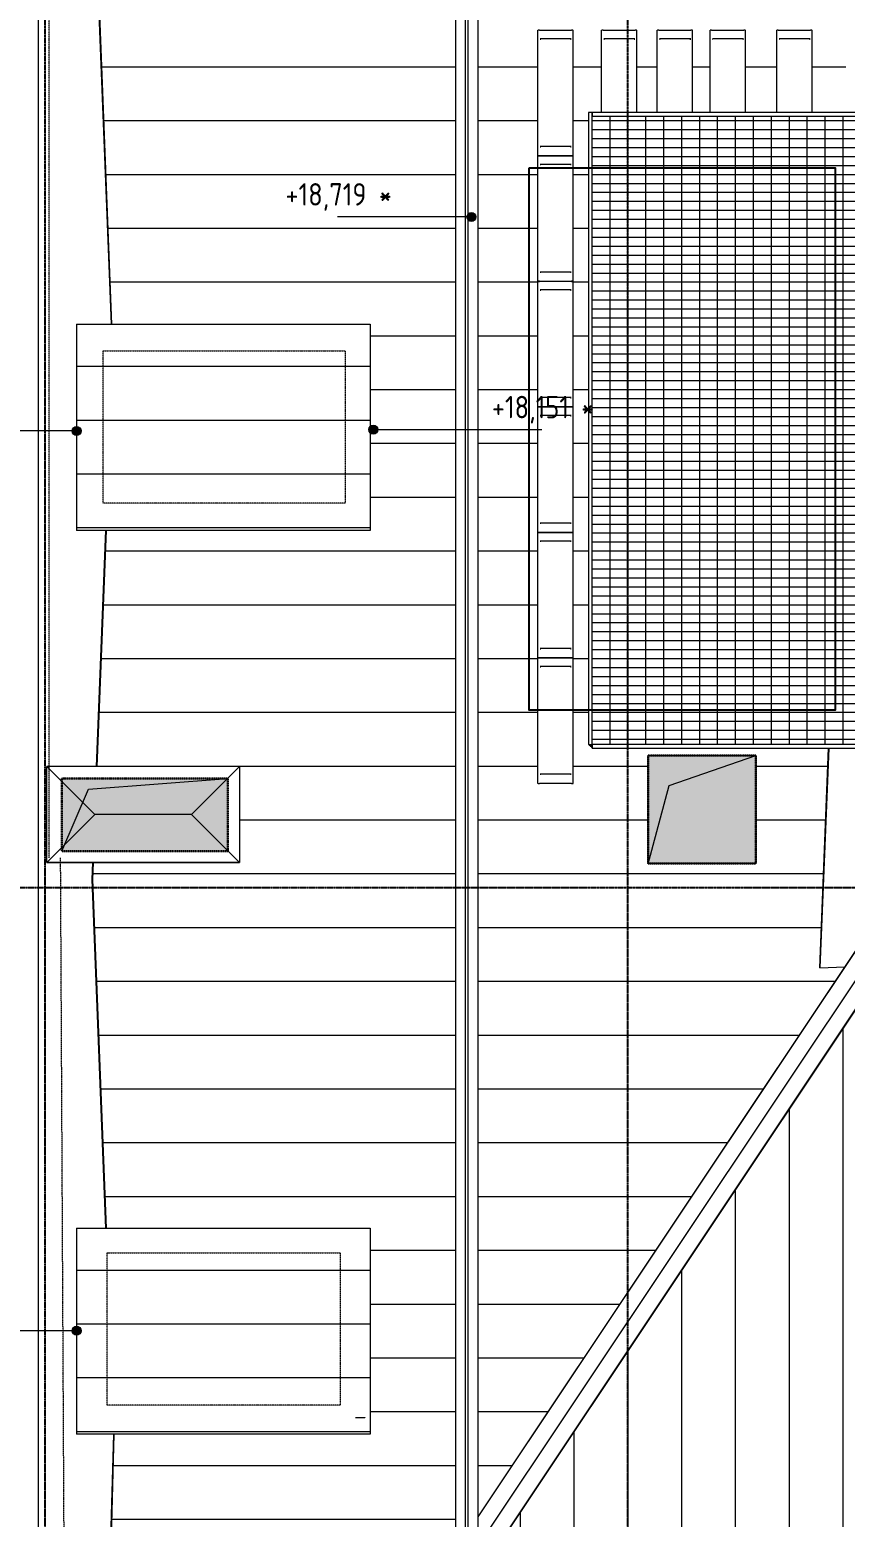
# Model space of a CAD drawing. Header units: millimetres. Extents: x -99936 to 523262, y -63190 to 327013.
# Drawn here: x 412247 to 421342, y 13218 to 29809 of the extents above; entities that cross this region are included whole.
import ezdxf

# ---------------------------------------------------------------- set-up
doc = ezdxf.new("R2010")
doc.units = ezdxf.units.MM
doc.linetypes.add('ADSK_Линия сетки', pattern=[25, 20, -2.5, 0, -2.5])
doc.linetypes.add('ADSK_Штриховая_ш3 п1_5', pattern=[4.5, 3, -1.5])
for name, color, linetype, lineweight in [('0_АР', 8, 'Continuous', 20), ('Антураж', 7, 'Continuous', 18), ('Воздуховоды', 7, 'Continuous', 18), ('Ограждение', 251, 'Continuous', 18)]:
    doc.layers.add(name, color=color, linetype=linetype, lineweight=lineweight)
doc.layers.add('oborudovanie', color=1, linetype='Continuous')
doc.layers.add('Обобщенные модели', color=5, linetype='Continuous', lineweight=18, true_color=0x0000ff)
doc.styles.add('GOST Common_1', font='GOST Common_0.ttf', dxfattribs={"width": 0.9, "height": 200})

# ---------------------------------------------------------------- blocks, each defined once
blk = doc.blocks.new('Planka_konka_K1 - Кровля - Планка конька К1-2963679-План кровли АР копия 1')
at = {"layer": 'Обобщенные модели'}
for p, q in [((13000, 125), (-13000, 125)), ((13000, 17), (-13000, 17)), ((-13000, -17), (13000, -17)), ((13000, -125), (-13000, -125))]:
    blk.add_line(p, q, dxfattribs=at)
blk = doc.blocks.new('Ограждение - Ограждение-2968377-План кровли АР копия 1')
at = {"layer": 'Ограждение'}
for p, q in [((3192, 20524), (-1673, 13228)), ((3192, 20521), (-1673, 13225)), ((3341, 20418), (-1673, 12899)), ((3212, 20546), (3360, 20447)), ((3360, 20447), (3354, 20438)), ((3360, 20447), (3374, 20438)), ((3404, 20418), (3510, 20347)), ((-1530, 12789), (3510, 20347)), ((3511, 20346), (-1529, 12788)), ((3510, 20347), (3511, 20346)), ((-1530, 12789), (-1673, 12885)), ((-1529, 12788), (-1530, 12789))]:
    blk.add_line(p, q, dxfattribs=at)
blk = doc.blocks.new('Ограждение - Ограждение-2981992-План кровли АР копия 1')
at = {"layer": 'Ограждение'}
for p, q in [((-3037, 14333), (-2933, 14333)), ((-2933, 14331), (-3037, 14331)), ((-2933, 14333), (-2933, 14331))]:
    blk.add_line(p, q, dxfattribs=at)
blk = doc.blocks.new('Антураж 9 - Антураж 9-5661486-План кровли АР копия 1')
at = {"layer": 'Антураж'}
for p, q in [((2139, 19350), (2237, 21801)), ((2239, 21801), (2141, 19350)), ((2141, 19350), (2139, 19350)), ((2141, 19350), (2417, 19361))]:
    blk.add_line(p, q, dxfattribs=at)
blk = doc.blocks.new('Антураж 11 - Антураж 11-5662270-План кровли АР копия 1')
at = {"layer": 'Антураж'}
for p, q in [((-5761, 26529), (-5985, 32259)), ((-5982, 32259), (-5759, 26529)), ((-5926, 21595), (-5823, 24229)), ((-5821, 24229), (-5924, 21595)), ((-5975, 20336), (-5968, 20525)), ((-5966, 20525), (-5973, 20336)), ((-5824, 16448), (-5975, 20336)), ((-5973, 20336), (-5975, 20336)), ((-5973, 20336), (-5821, 16448)), ((-5878, 9050), (-5735, 14148)), ((-5733, 14148), (-5875, 9050))]:
    blk.add_line(p, q, dxfattribs=at)
blk = doc.blocks.new('Construction_Roof-Accessories_Lindab_KO - Construction_Roof-Accessories_Lindab_KO-V55-План кровли АР копия 1')
at = {"layer": 'Обобщенные модели', "lineweight": 9}
for p, q in [((1527, 33887), (1181, 33887)), ((1181, 33885), (1187, 33885)), ((1519, 33885), (1527, 33885))]:
    blk.add_line(p, q, dxfattribs=at)
blk = doc.blocks.new('Construction_Roof-Accessories_Lindab_BR - Construction_Roof-Accessories_Lindab_BR-V70-План кровли АР копия 1')
at = {"layer": 'Обобщенные модели', "lineweight": 9}
for p, q in [((1659, 29807), (1661, 29807)), ((1659, 28891), (1659, 29807)), ((1676, 29807), (1661, 29807)), ((1676, 29807), (1682, 29807)), ((1682, 29807), (1689, 29807)), ((1689, 29807), (2026, 29807)), ((2026, 29807), (2033, 29807)), ((2033, 29807), (2035, 29807)), ((2050, 29807), (2035, 29807)), ((2050, 29807), (2053, 29807)), ((2053, 28891), (2053, 29807))]:
    blk.add_line(p, q, dxfattribs=at)
blk = doc.blocks.new('Construction_Roof-Accessories_Lindab_BR - Construction_Roof-Accessories_Lindab_BR-V71-План кровли АР копия 1')
at = {"layer": 'Обобщенные модели', "lineweight": 9}
for p, q in [((916, 29807), (917, 29807)), ((916, 28891), (916, 29807)), ((933, 29807), (917, 29807)), ((933, 29807), (939, 29807)), ((939, 29807), (946, 29807)), ((946, 29807), (1283, 29807)), ((1283, 29807), (1290, 29807)), ((1290, 29807), (1292, 29807)), ((1307, 29807), (1292, 29807)), ((1307, 29807), (1310, 29807)), ((1310, 28891), (1310, 29807))]:
    blk.add_line(p, q, dxfattribs=at)
blk = doc.blocks.new('Ограждение - Ограждение-5944229-План кровли АР копия 1')
at = {"layer": 'Ограждение'}
for p, q in [((-440, 28891), (-440, 21841)), ((-400, 28891), (-440, 28891)), ((3027, 28891), (-400, 28891)), ((-400, 21841), (-400, 28891)), ((-400, 28891), (-400, 28851)), ((3027, 28851), (3027, 28891)), ((-400, 28851), (3027, 28851)), ((2987, 28851), (2987, 21801)), ((3027, 28851), (2987, 28851)), ((3027, 21801), (3027, 28851)), ((-440, 21841), (-400, 21841)), ((-433, 21841), (-433, 21833)), ((-433, 21833), (-408, 21833)), ((-408, 21833), (-408, 21841)), ((-400, 21833), (-408, 21833)), ((-408, 21833), (-408, 21808)), ((-408, 21808), (-400, 21808)), ((2987, 21841), (-400, 21841)), ((-400, 21841), (-400, 21801)), ((-400, 21801), (2987, 21801)), ((2987, 21801), (2987, 21841)), ((2987, 21801), (3027, 21801))]:
    blk.add_line(p, q, dxfattribs=at)
blk = doc.blocks.new('Зонт прямоугольного сечения - Стандартное-5963184-План кровли АР копия 1')
at = {"layer": 'Воздуховоды'}
for p, q in [((0, 540), (-535, 1075)), ((-535, 1075), (-535, -1075)), ((-535, 1075), (535, 1075)), ((-535, 1075), (535, 1075)), ((-535, 1075), (-535, -1075)), ((535, 1075), (0, 540)), ((535, -1075), (535, 1075)), ((535, 1075), (535, -1075)), ((0, 540), (0, -540)), ((-535, -1075), (0, -540)), ((0, -540), (535, -1075)), ((535, -1075), (-535, -1075)), ((535, -1075), (-535, -1075))]:
    blk.add_line(p, q, dxfattribs=at)
blk = doc.blocks.new('Construction_Roof-Accessories_Lindab_BR - Construction_Roof-Accessories_Lindab_BR-V85-План кровли АР копия 1')
at = {"layer": 'Обобщенные модели', "lineweight": 9}
for p, q in [((327, 29807), (329, 29807)), ((327, 28891), (327, 29807)), ((345, 29807), (329, 29807)), ((345, 29807), (350, 29807)), ((350, 29807), (357, 29807)), ((357, 29807), (695, 29807)), ((695, 29807), (701, 29807)), ((701, 29807), (703, 29807)), ((719, 29807), (703, 29807)), ((719, 29807), (721, 29807)), ((721, 28891), (721, 29807))]:
    blk.add_line(p, q, dxfattribs=at)
blk = doc.blocks.new('Construction_Roof-Accessories_Lindab_BR - Construction_Roof-Accessories_Lindab_BR-V86-План кровли АР копия 1')
at = {"layer": 'Обобщенные модели', "lineweight": 9}
for p, q in [((-294, 29807), (-292, 29807)), ((-294, 28891), (-294, 29807)), ((-276, 29807), (-292, 29807)), ((-276, 29807), (-271, 29807)), ((-271, 29807), (-264, 29807)), ((-264, 29807), (73, 29807)), ((73, 29807), (80, 29807)), ((80, 29807), (82, 29807)), ((97, 29807), (82, 29807)), ((97, 29807), (100, 29807)), ((100, 28891), (100, 29807))]:
    blk.add_line(p, q, dxfattribs=at)
blk = doc.blocks.new('Construction_Roof-Accessories_Lindab_BR - Construction_Roof-Accessories_Lindab_BR-V87-План кровли АР копия 1')
at = {"layer": 'Обобщенные модели', "lineweight": 9}
for p, q in [((-1004, 29807), (-1002, 29807)), ((-1004, 28407), (-1004, 29807)), ((-987, 29807), (-1002, 29807)), ((-987, 29807), (-981, 29807)), ((-981, 29807), (-974, 29807)), ((-974, 29807), (-637, 29807)), ((-637, 29807), (-630, 29807)), ((-630, 29807), (-628, 29807)), ((-613, 29807), (-628, 29807)), ((-613, 29807), (-610, 29807)), ((-610, 28407), (-610, 29807)), ((-1002, 28407), (-1004, 28407)), ((-1002, 28407), (-987, 28407)), ((-981, 28407), (-987, 28407)), ((-974, 28407), (-981, 28407)), ((-637, 28407), (-974, 28407)), ((-630, 28407), (-637, 28407)), ((-628, 28407), (-630, 28407)), ((-628, 28407), (-613, 28407)), ((-610, 28407), (-613, 28407))]:
    blk.add_line(p, q, dxfattribs=at)
blk = doc.blocks.new('Construction_Roof-Accessories_Lindab_BR - Construction_Roof-Accessories_Lindab_BR-V88-План кровли АР копия 1')
at = {"layer": 'Обобщенные модели', "lineweight": 9}
for p, q in [((-1004, 28407), (-1002, 28407)), ((-1004, 27007), (-1004, 28407)), ((-987, 28407), (-1002, 28407)), ((-987, 28407), (-981, 28407)), ((-981, 28407), (-974, 28407)), ((-974, 28407), (-637, 28407)), ((-637, 28407), (-630, 28407)), ((-630, 28407), (-628, 28407)), ((-613, 28407), (-628, 28407)), ((-613, 28407), (-610, 28407)), ((-610, 27007), (-610, 28407)), ((-1002, 27007), (-1004, 27007)), ((-1002, 27007), (-987, 27007)), ((-981, 27007), (-987, 27007)), ((-974, 27007), (-981, 27007)), ((-637, 27007), (-974, 27007)), ((-630, 27007), (-637, 27007)), ((-628, 27007), (-630, 27007)), ((-628, 27007), (-613, 27007)), ((-610, 27007), (-613, 27007))]:
    blk.add_line(p, q, dxfattribs=at)
blk = doc.blocks.new('Construction_Roof-Accessories_Lindab_BR - Construction_Roof-Accessories_Lindab_BR-V56-План кровли АР копия 1')
at = {"layer": 'Обобщенные модели', "lineweight": 9}
for p, q in [((1155, 33984), (1157, 33984)), ((1155, 32584), (1155, 33984)), ((1172, 33984), (1157, 33984)), ((1172, 33984), (1178, 33984)), ((1178, 33984), (1185, 33984)), ((1185, 33984), (1522, 33984)), ((1522, 33984), (1529, 33984)), ((1529, 33984), (1531, 33984)), ((1546, 33984), (1531, 33984)), ((1546, 33984), (1549, 33984)), ((1549, 32584), (1549, 33984)), ((1157, 32584), (1155, 32584)), ((1157, 32584), (1172, 32584)), ((1178, 32584), (1172, 32584)), ((1185, 32584), (1178, 32584)), ((1522, 32584), (1185, 32584)), ((1529, 32584), (1522, 32584)), ((1531, 32584), (1529, 32584)), ((1531, 32584), (1546, 32584)), ((1549, 32584), (1546, 32584))]:
    blk.add_line(p, q, dxfattribs=at)
blk = doc.blocks.new('Construction_Roof-Accessories_Lindab_BR - Construction_Roof-Accessories_Lindab_BR-V57-План кровли АР копия 1')
at = {"layer": 'Обобщенные модели', "lineweight": 9}
for p, q in [((445, 33984), (446, 33984)), ((445, 32584), (445, 33984)), ((462, 33984), (446, 33984)), ((462, 33984), (468, 33984)), ((468, 33984), (475, 33984)), ((475, 33984), (812, 33984)), ((812, 33984), (818, 33984)), ((818, 33984), (821, 33984)), ((836, 33984), (821, 33984)), ((836, 33984), (838, 33984)), ((838, 32584), (838, 33984)), ((446, 32584), (445, 32584)), ((446, 32584), (462, 32584)), ((468, 32584), (462, 32584)), ((475, 32584), (468, 32584)), ((812, 32584), (475, 32584)), ((818, 32584), (812, 32584)), ((821, 32584), (818, 32584)), ((821, 32584), (836, 32584)), ((838, 32584), (836, 32584))]:
    blk.add_line(p, q, dxfattribs=at)

msp = doc.modelspace()

# ---------------------------------------------------------------- hatches: boundary and pattern name
at = {"layer": '0_АР'}
h = msp.add_hatch(dxfattribs=at)
h.set_pattern_fill('FP_10', color=256, style=0, pattern_type=2)
h.set_pattern_definition([(0, (417273.7, -4.2), (0, 600), [])])
h.paths.add_polyline_path([(411799.703, 7894.212), (411822.92, 7915.495), (411797.444, 7943.758), (411796.08, 7895.033)])
h.paths.add_polyline_path([(411885.506, 8138.243), (411887.742, 8140.259), (412001.249, 12206.904), (411999.071, 12206.904), (411887.838, 8221.788)])
h.paths.add_polyline_path([(413043.274, 9045.955), (413055.018, 9046.91), (413186.217, 9165.215), (417016.443, 12676.343), (417016.443, 12785.212), (416995.452, 12785.212), (416995.452, 38785.212), (417105.24, 38785.212), (413154.987, 42379.449), (412953.155, 42384.672), (413121.346, 37589.666), (415149.66, 37589.666), (415149.66, 36719.666), (413091.953, 36719.666), (413019.745, 34649.384), (416043.766, 34649.384), (416043.766, 32349.384), (412939.525, 32349.384), (412936.237, 32255.131), (413159.887, 26524.505), (416043.766, 26524.505), (416043.766, 24224.505), (413097.591, 24224.505), (412994.82, 21591.187), (414586.836, 21591.187), (414586.836, 20521.187), (412953.061, 20521.187), (412945.664, 20330.978), (413097.38, 16443.499), (416043.766, 16443.499), (416043.766, 14143.499), (413185.555, 14143.499), (413043.301, 9046.91)])
h.paths.add_polyline_path([(412001.807, 12226.904), (412034.647, 13403.48), (412032.471, 13403.48), (411999.63, 12226.904)])
h.paths.add_polyline_path([(412033.029, 13423.48), (412035.206, 13423.48), (412050.795, 13986.801), (412049.924, 14028.784), (412034.502, 13476.255)])
h.paths.add_polyline_path([(412050.795, 14224.352), (412050.795, 14286.051), (412038.54, 14600.056), (412036.132, 14600.056), (412050.103, 14242.073)])
h.paths.add_polyline_path([(412037.76, 14620.056), (411821.12, 20166.698), (411690.795, 20200.203), (411690.795, 20198.502), (411810.03, 20167.849), (411809.042, 20162.975), (411741.312, 20162.975), (411736.117, 20164.305), (411736.341, 20158.585), (411751.47, 20159.332), (411819.174, 20159.112), (412035.351, 14620.056)])
h.paths.add_polyline_path([(411818.95, 20490.978), (411821.12, 20491.536), (412010.795, 25369.238), (412009.338, 25369.238), (411818.972, 20491.536)])
h.paths.add_polyline_path([(412010.119, 25389.238), (412012.262, 25389.238), (412042.835, 26172.618), (412027.49, 26565.814), (412025.082, 26565.814), (412040.543, 26168.781), (412010.169, 25390.535)])
h.paths.add_polyline_path([(412024.301, 26585.814), (412026.71, 26585.814), (411821.163, 31852.589), (411690.795, 31886.105), (411690.795, 31884.404), (411810.03, 31853.751), (411809.042, 31848.877), (411741.312, 31848.877), (411735.987, 31850.241), (411736.341, 31841.203), (411751.47, 31841.949), (411819.186, 31841.422), (412020.442, 26684.689)])
h.paths.add_polyline_path([(411726.562, 32170.587), (411737.393, 32174.366), (411726.694, 32174.366), (411726.667, 32173.576)])
h.paths.add_polyline_path([(416408.869, 35449.608), (416407.944, 35442.108), (416408.65, 35445.99)])
h.paths.add_polyline_path([(416408.869, 34995.175), (416407.944, 34987.675), (416408.65, 34991.557)])
h.paths.add_polyline_path([(414128.6, 34972.413), (413155.489, 34972.924), (413152.393, 34976.806), (413150.606, 34983.531), (413150.606, 34991.295), (413152.393, 34998.02), (413155.489, 35001.902), (413157.276, 35002.413), (413219.077, 35002.413), (413219.077, 35426.846), (413155.489, 35427.357), (413152.393, 35431.239), (413150.606, 35437.964), (413150.606, 35445.728), (413152.393, 35452.452), (413155.489, 35456.335), (413157.276, 35456.846), (416413.063, 35456.597), (416413.063, 35455.575), (416416.638, 35456.596), (416420.831, 35449.608), (416421.75, 35442.076), (416418.299, 35429.703), (416416.638, 35427.619), (416352.39, 35427.108), (416352.39, 35002.675), (416413.063, 35002.164), (416413.063, 35001.142), (416416.638, 35002.164), (416420.831, 34995.175), (416421.75, 34987.643), (416419.733, 34977.069), (416416.638, 34973.187), (414296.214, 34972.413)])
h.paths.add_polyline_path([(413936.691, 35002.413), (414892.712, 35002.675), (414892.712, 35426.533), (414915.73, 35426.533), (414915.73, 35002.675), (415252.235, 35002.675), (415252.235, 35426.533), (415275.253, 35426.533), (415275.253, 35002.675), (415611.758, 35002.675), (415611.758, 35426.533), (415634.776, 35426.533), (415634.776, 35002.675), (415971.281, 35002.675), (415971.281, 35425.675), (415994.299, 35425.675), (415994.299, 35002.675), (416329.372, 35002.675), (416329.372, 35427.108), (414678.755, 35426.846), (414678.755, 35002.989), (414655.737, 35002.989), (414655.737, 35426.846), (414319.232, 35426.846), (414319.232, 35002.989), (414296.214, 35002.989), (414296.214, 35426.846), (413959.709, 35426.846), (413959.709, 35002.989), (413936.691, 35002.989), (413936.691, 35426.846), (413600.186, 35426.846), (413600.186, 35003.846), (413577.168, 35003.846), (413577.168, 35426.846), (413242.095, 35426.846), (413242.095, 35002.413), (413767.233, 35002.413)])
h.paths.add_polyline_path([(411726.711, 42943.21), (411761.707, 42943.878), (411741.312, 42943.931), (411726.553, 42947.712), (411726.685, 42943.931)])
h.paths.add_polyline_path([(411802.849, 42950.652), (411802.807, 42951.877), (411690.795, 42980.674), (411690.795, 42979.459), (411802.807, 42950.663)])
h.paths.add_polyline_path([(411809.76, 43265.875), (411815.1, 43267.247), (411860.267, 43392.942), (411858.943, 43394.126), (411819.165, 43283.433), (411751.47, 43283.433), (411737.262, 43289.34), (411728.935, 43266.249), (411742.303, 43269.42), (411809.042, 43269.42), (411809.482, 43267.247)])
h.paths.add_polyline_path([(411838.319, 43522.477), (411885.302, 43522.477), (411891.672, 43529.596), (411840.647, 43576.03), (411822.958, 43526.979), (411831.63, 43526.135), (411835.206, 43523.389), (411835.553, 43522.477), (411836.996, 43522.477)])
h.paths.add_polyline_path([(411831.63, 43525.103), (411829.773, 43526.979), (411829.773, 43525.103)])
h = msp.add_hatch(dxfattribs=at)
h.set_pattern_fill('FP_12', color=256, style=0, pattern_type=2)
h.set_pattern_definition([(180, (419823.6, -4.2), (-7e-14, -600), [])])
h.paths.add_polyline_path([(417245.566, 12867.169), (417251.842, 12876.111), (417245.566, 12880.296)])
h.paths.add_polyline_path([(417245.566, 13223.326), (421335.387, 19356.948), (421057.182, 19346.094), (421155.468, 21796.787), (418518.148, 21797.469), (418518.148, 21804.287), (418510.648, 21804.713), (418510.648, 21816.787), (418498.148, 21816.787), (418498.142, 21829.287), (418485.648, 21829.287), (418485.648, 21836.787), (418478.148, 21836.787), (418478.829, 28886.787), (418624.428, 28886.787), (418624.428, 29803.094), (419018.298, 29803.094), (419018.298, 28886.787), (419245.826, 28886.787), (419245.826, 29803.094), (419639.696, 29803.094), (419639.696, 28886.787), (419834.225, 28886.787), (419834.225, 29803.094), (420228.095, 29803.094), (420228.095, 28886.787), (420577.393, 28886.787), (420577.393, 29803.094), (420971.262, 29803.094), (420971.262, 28886.787), (421348.346, 28886.787), (421348.346, 30096.424), (421227.036, 33204.764), (421227.036, 32429.407), (421211.723, 32429.407), (421211.723, 30154.13), (418142.593, 30154.13), (418142.593, 32454.13), (420833.167, 32454.13), (420833.167, 33829.407), (421202.659, 33829.407), (421192.63, 34086.376), (419695.234, 34087.057), (419695.915, 36734.984), (421169.7, 36734.984), (421389.993, 42379.614), (421185.515, 42373.962), (421157.406, 42348.81), (417241.395, 38785.212), (417245.566, 38785.212), (417245.566, 13476.255)])
h.paths.add_polyline_path([(422280.761, 20441.31), (422388.522, 20602.922), (422390.089, 20602.98), (422423.605, 20654.099), (422423.142, 20705.298), (422311.501, 20701.207), (422308.488, 20626.362), (422293.359, 20626.903), (422239.385, 20626.678), (422233.222, 20473.008), (422278.69, 20442.69)])
h.paths.add_polyline_path([(419187.741, 20510.787), (419143.148, 20510.787), (419143.148, 21713.012), (420343.148, 21713.012), (420343.148, 20510.787), (419549.108, 20510.787)])
h.paths.add_polyline_path([(422295.454, 20626.912), (422295.444, 20627.023), (422295.444, 20626.913)])
h.paths.add_polyline_path([(417944.415, 21403.094), (417914.259, 21403.094), (417914.259, 29803.094), (418308.129, 29803.094), (418308.129, 21403.094), (418103.639, 21403.094)])
h.paths.add_polyline_path([(422621.004, 28474.156), (422620.729, 28476.538), (422614.586, 28475.8), (422620.911, 28474.18)])
h.paths.add_polyline_path([(420460.176, 32579.588), (420073.327, 32579.588), (420073.327, 33979.588), (420467.197, 33979.588), (420467.197, 32579.588), (420462.113, 32579.588)])
h.paths.add_polyline_path([(418991.348, 32579.588), (418599.727, 32579.588), (418599.727, 33979.588), (418993.596, 33979.588), (418993.596, 32579.588)])
h.paths.add_polyline_path([(419393.315, 32579.588), (419363.158, 32579.588), (419363.158, 33979.588), (419757.028, 33979.588), (419757.028, 32579.588), (419549.108, 32579.588)])
h.paths.add_polyline_path([(419393.455, 34095.787), (419119.807, 34095.787), (419119.807, 35495.787), (419513.677, 35495.787), (419513.677, 34095.787), (419487.065, 34095.787)])
h.paths.add_polyline_path([(417339.355, 34957.795), (417340.28, 34965.295), (417339.575, 34961.414)])
h.paths.add_polyline_path([(417339.355, 35412.228), (417340.28, 35419.728), (417339.575, 35415.847)])
h.paths.add_polyline_path([(417380.905, 34950.295), (417335.162, 34950.806), (417335.162, 34951.828), (417331.586, 34950.807), (417327.394, 34957.795), (417326.475, 34965.327), (417328.491, 34975.902), (417331.587, 34979.784), (417395.834, 34980.295), (417395.834, 35404.728), (417335.162, 35405.239), (417335.162, 35406.261), (417331.587, 35405.239), (417327.394, 35412.228), (417326.475, 35419.76), (417328.491, 35430.335), (417331.587, 35434.217), (418986.305, 35434.217), (418989.624, 35429.703), (418991.188, 35423.61), (418991.188, 35415.846), (418989.401, 35409.121), (418986.305, 35405.239), (418984.517, 35404.728), (418855.513, 35404.728), (418855.513, 34980.871), (418832.495, 34980.871), (418832.495, 35404.728), (418495.99, 35404.728), (418495.99, 34980.871), (418472.972, 34980.871), (418472.972, 35404.728), (418136.467, 35404.728), (418136.467, 34980.871), (418113.449, 34980.871), (418113.449, 35404.728), (417776.943, 35404.728), (417776.943, 34981.728), (417753.926, 34981.728), (417753.926, 35404.728), (417418.852, 35404.728), (417418.852, 34980.295), (418986.305, 34979.784), (418989.401, 34975.902), (418991.188, 34969.177), (418991.188, 34961.413), (418989.401, 34954.688), (418986.305, 34950.806), (418984.517, 34950.295), (417401.098, 34950.295)])
h.paths.add_polyline_path([(419121.641, 35519.057), (419119.807, 35519.057), (419119.807, 36919.057), (419513.677, 36919.057), (419513.677, 35519.057), (419122.683, 35519.057)])
h.paths.add_polyline_path([(422324.79, 35704.046), (422324.781, 35704.155), (422324.781, 35704.047)])
h.paths.add_polyline_path([(422620.824, 42929.321), (422620.729, 42934.289), (422601.418, 42930.278), (422620.729, 42929.325)])
h.paths.add_polyline_path([(422620.715, 43229.066), (422619.183, 43233.79), (422613.046, 43231.031), (422619.183, 43229.458)])
h.paths.add_polyline_path([(422536.484, 43230.264), (422484.47, 43391.244), (422482.35, 43389.346), (422533.502, 43231.031)])
at = {"layer": '0_АР', "lineweight": 9}
h = msp.add_hatch(dxfattribs=at)
h.set_pattern_fill('FP_51', color=256, style=0, pattern_type=2)
h.set_pattern_definition([(0, (418918.58, -4.21), (0, 100), []), (90, (418918.58, -4.21), (-200, 1e-14), [])])
h.paths.add_polyline_path([(418508.148, 21816.787), (418508.971, 21816.787), (418508.144, 21829.287), (418498.148, 21829.287), (418498.148, 21816.787), (418508.136, 21816.787)])
h.paths.add_polyline_path([(418508.971, 21816.787), (418510.648, 21816.787), (418510.648, 21825.626), (418508.973, 21825.626), (418508.973, 21816.789)])
h.paths.add_polyline_path([(418518.148, 21836.787), (421905.148, 21836.787), (421905.148, 28846.787), (418518.148, 28846.787), (418518.148, 21900.253)])
h.paths.add_polyline_path([(418510.648, 21829.287), (418518.148, 21829.287), (418517.466, 21836.787), (418510.648, 21836.787)])
h.paths.add_polyline_path([(418508.973, 21825.626), (418510.648, 21825.626), (418510.222, 21829.287), (418508.973, 21829.287)])
at = {"layer": '0_АР'}
h = msp.add_hatch(color=256, dxfattribs=at)
edge = h.paths.add_edge_path()
edge.add_arc((417173.317, 27721.324), 50, 0, 360)
h = msp.add_hatch(dxfattribs=at)
h.set_pattern_fill('FP_32', color=256, style=0, pattern_type=2)
h.set_pattern_definition([(0, (419484.64, -21944.47), (0, 600), [])])
h.paths.add_polyline_path([(414489.967, 24224.505), (416043.766, 24224.505), (416043.766, 26524.505), (412768.766, 26524.505), (412768.766, 24224.505), (414178.48, 24224.505)])
h = msp.add_hatch(color=256, dxfattribs=at)
edge = h.paths.add_edge_path()
edge.add_arc((416078.049, 25348.699), 50, 0, 360)
h = msp.add_hatch(color=256, dxfattribs=at)
edge = h.paths.add_edge_path()
edge.add_arc((412768.766, 25334.442), 50, 0, 360)
for points in [[(419142.894, 20510.787), (420344.894, 20511.163), (420344.894, 21714.152), (419142.894, 21713.012), (419142.894, 20623.889)], [(413044.498, 20645.787), (414454.336, 20645.787), (414454.336, 21458.687), (412603.148, 21458.687), (412603.148, 20645.787), (412955.622, 20645.787)]]:
    msp.add_hatch(color=256, dxfattribs=at).paths.add_polyline_path(points)
h = msp.add_hatch(dxfattribs=at)
h.set_pattern_fill('FP_15', color=256, style=0, pattern_type=2)
h.set_pattern_definition([(270, (418918.6, 2257.7), (600, 4e-14), [])])
h.paths.add_polyline_path([(422716.443, 12793.307), (422824.77, 12793.307), (422749.873, 12858.629), (428551.186, 19510.343), (428551.186, 19623.324), (421785.432, 19375.981), (417457.08, 12884.627), (422716.443, 12884.627), (422716.443, 12808.8)])
h.paths.add_polyline_path([(422390.089, 20602.98), (429139.739, 20849.734), (429147.237, 20887.709), (422423.798, 20641.913), (422423.412, 20653.805), (422403.798, 20623.889)])
h.paths.add_polyline_path([(429786.78, 20736.797), (429793.583, 20744.597), (429713.795, 20770.499), (429729.135, 20757.12), (429786.78, 20738.406)])
h.paths.add_polyline_path([(429793.583, 20744.597), (429837.727, 20795.212), (429799.097, 20807.69), (429799.097, 20802.861), (429797.475, 20801.603), (429796.826, 20796.592), (429795.204, 20796.273), (429795.204, 20793.786), (429795.204, 20755.689), (429796.826, 20755.162), (429795.204, 20750.684)])
h.paths.add_polyline_path([(429658.551, 20780.034), (429664.26, 20786.579), (429445.642, 20857.55), (429448.489, 20848.227), (429620.256, 20792.465)])
h.paths.add_polyline_path([(429445.246, 20859.288), (429445.246, 20904.981), (429450.76, 20920.205), (429446.822, 20921.477), (429443.032, 20938.082), (429443.032, 20889.792), (429438.512, 20888.792), (429440.71, 20879.162)])
h = msp.add_hatch(dxfattribs=at)
h.set_pattern_fill('FP_33', color=256, style=0, pattern_type=2)
h.set_pattern_definition([(0, (419484.64, -32025.5), (0, 600), [])])
h.paths.add_polyline_path([(412768.766, 14143.499), (416043.766, 14143.499), (416043.766, 16443.499), (412768.766, 16443.499), (412768.766, 14159.271)])
h.paths.add_polyline_path([(415935.436, 14326.458), (415881.609, 14326.458), (415881.609, 14328.458), (415986.04, 14328.458), (415986.04, 14326.458)])
h = msp.add_hatch(color=256, dxfattribs=at)
edge = h.paths.add_edge_path()
edge.add_arc((412768.766, 15297.456), 50, 0, 360)

# ---------------------------------------------------------------- linework, layer by layer
at = {"linetype": 'ADSK_Линия сетки'}
for p, q in [((418918.148, -3728.718), (418918.148, 44218.786)), ((412418.148, -3728.718), (412418.148, 44105.851)), ((405120.6, 20240.787), (474923.436, 20240.787))]:
    msp.add_line(p, q, dxfattribs=at)
at = {"layer": '0_АР'}
for p, q in [((412340.795, 43062.396), (412340.795, 8444.377)), ((412768.766, 26524.505), (416043.766, 26524.505)), ((412768.766, 26524.505), (412768.766, 24224.505)), ((416043.766, 26524.505), (416043.766, 24224.505)), ((416043.766, 24224.505), (412768.766, 24224.505)), ((418498.148, 21829.287), (418498.148, 21816.787)), ((418498.148, 21816.787), (418510.648, 21816.787)), ((419143.148, 20510.787), (419143.148, 21713.012)), ((419143.148, 21713.012), (420343.148, 21713.012)), ((419377.246, 21381.226), (420344.894, 21713.012)), ((420343.148, 21713.012), (420343.148, 20510.787)), ((412903.384, 21336.914), (414454.336, 21458.687)), ((412603.148, 20645.787), (412903.384, 21336.914)), ((419142.894, 20507.035), (419377.246, 21381.226)), ((420343.148, 20510.787), (419143.148, 20510.787)), ((412768.766, 16443.499), (416043.766, 16443.499)), ((412768.766, 16443.499), (412768.766, 14143.499)), ((416043.766, 16443.499), (416043.766, 14143.499)), ((416043.766, 14143.499), (412768.766, 14143.499))]:
    msp.add_line(p, q, dxfattribs=at)
at = {"layer": '0_АР', "linetype": 'ADSK_Штриховая_ш3 п1_5'}
for p, q in [((412462.357, 20573.213), (412462.357, 42817.33)), ((413066.253, 26229.377), (415766.253, 26229.377)), ((413066.253, 24529.377), (413066.253, 26229.377)), ((415766.253, 26229.377), (415766.253, 24529.377)), ((415766.253, 24529.377), (413066.253, 24529.377)), ((412651.718, 8717.947), (412590.871, 20573.872)), ((413110.521, 16167.467), (415710.521, 16167.467)), ((413110.521, 14467.467), (413110.521, 16167.467)), ((415710.521, 16167.467), (415710.521, 14467.467)), ((415710.521, 14467.467), (413110.521, 14467.467))]:
    msp.add_line(p, q, dxfattribs=at)
at = {"layer": '0_АР', "lineweight": 20}
for p, q in [((416317.59, 27721.324), (415678.137, 27721.324)), ((417173.317, 27721.324), (416317.59, 27721.324)), ((412768.766, 25334.442), (409474.704, 25334.442)), ((416078.049, 25348.699), (417516.902, 25348.699)), ((417516.902, 25348.699), (417958.887, 25348.699)), ((412768.766, 15297.456), (409952.44, 15297.456))]:
    msp.add_line(p, q, dxfattribs=at)
at = {"layer": '0_АР', "linetype": 'ADSK_Штриховая_ш3 п1_5', "lineweight": 30}
for p, q in [((420344.894, 21714.152), (419142.894, 21714.152)), ((419142.894, 21714.152), (419142.894, 20510.787)), ((420344.894, 20510.787), (420344.894, 21714.152)), ((414454.336, 21458.687), (412603.148, 21458.687)), ((412603.148, 21458.687), (412603.148, 20645.787)), ((414454.336, 20645.787), (414454.336, 21458.687)), ((412603.148, 20645.787), (414454.336, 20645.787)), ((419142.894, 20510.787), (420344.894, 20510.787))]:
    msp.add_line(p, q, dxfattribs=at)
at = {"layer": '0_АР'}
for centre in [(417173.317, 27721.324), (416078.049, 25348.699), (412768.766, 25334.442), (412768.766, 15297.456)]:
    msp.add_circle(centre, 50, dxfattribs=at)
at = {"layer": 'oborudovanie', "ltscale": 10}
msp.add_lwpolyline([(417817.477, 28269.229), (421231.033, 28269.229), (421231.033, 22220.149), (417817.477, 22220.149)], close=True, dxfattribs=at)

# ---------------------------------------------------------------- block references
at = {"layer": '0_АР'}
for name, p in [('Антураж 11 - Антураж 11-5662270-План кровли АР копия 1', (418918.583, -4.213)), ('Антураж 9 - Антураж 9-5661486-План кровли АР копия 1', (418918.583, -4.213)), ('Construction_Roof-Accessories_Lindab_BR - Construction_Roof-Accessories_Lindab_BR-V87-План кровли АР копия 1', (418918.583, -4.213)), ('Construction_Roof-Accessories_Lindab_KO - Construction_Roof-Accessories_Lindab_KO-V55-План кровли АР копия 1', (416759.514, -4180.707)), ('Construction_Roof-Accessories_Lindab_BR - Construction_Roof-Accessories_Lindab_BR-V86-План кровли АР копия 1', (418918.583, -4.213)), ('Construction_Roof-Accessories_Lindab_KO - Construction_Roof-Accessories_Lindab_KO-V55-План кровли АР копия 1', (417469.683, -4180.707)), ('Construction_Roof-Accessories_Lindab_BR - Construction_Roof-Accessories_Lindab_BR-V85-План кровли АР копия 1', (418918.583, -4.213)), ('Construction_Roof-Accessories_Lindab_KO - Construction_Roof-Accessories_Lindab_KO-V55-План кровли АР копия 1', (418091.081, -4180.707)), ('Construction_Roof-Accessories_Lindab_BR - Construction_Roof-Accessories_Lindab_BR-V71-План кровли АР копия 1', (418918.583, -4.213)), ('Construction_Roof-Accessories_Lindab_KO - Construction_Roof-Accessories_Lindab_KO-V55-План кровли АР копия 1', (418679.481, -4180.707)), ('Construction_Roof-Accessories_Lindab_BR - Construction_Roof-Accessories_Lindab_BR-V70-План кровли АР копия 1', (418918.583, -4.213)), ('Construction_Roof-Accessories_Lindab_KO - Construction_Roof-Accessories_Lindab_KO-V55-План кровли АР копия 1', (419422.648, -4180.707)), ('Ограждение - Ограждение-5944229-План кровли АР копия 1', (418918.583, -4.213)), ('Construction_Roof-Accessories_Lindab_BR - Construction_Roof-Accessories_Lindab_BR-V88-План кровли АР копия 1', (418918.583, -4.213)), ('Construction_Roof-Accessories_Lindab_KO - Construction_Roof-Accessories_Lindab_KO-V55-План кровли АР копия 1', (416759.514, -5380.707)), ('Construction_Roof-Accessories_Lindab_KO - Construction_Roof-Accessories_Lindab_KO-V55-План кровли АР копия 1', (416759.514, -5580.707)), ('Construction_Roof-Accessories_Lindab_KO - Construction_Roof-Accessories_Lindab_KO-V55-План кровли АР копия 1', (416759.514, -6780.707)), ('Construction_Roof-Accessories_Lindab_BR - Construction_Roof-Accessories_Lindab_BR-V56-План кровли АР копия 1', (416759.514, -6980.707)), ('Construction_Roof-Accessories_Lindab_KO - Construction_Roof-Accessories_Lindab_KO-V55-План кровли АР копия 1', (416759.514, -6980.707)), ('Construction_Roof-Accessories_Lindab_BR - Construction_Roof-Accessories_Lindab_BR-V56-План кровли АР копия 1', (416759.514, -8380.707)), ('Construction_Roof-Accessories_Lindab_KO - Construction_Roof-Accessories_Lindab_KO-V55-План кровли АР копия 1', (416759.514, -8180.707)), ('Construction_Roof-Accessories_Lindab_KO - Construction_Roof-Accessories_Lindab_KO-V55-План кровли АР копия 1', (416759.514, -8380.707)), ('Construction_Roof-Accessories_Lindab_KO - Construction_Roof-Accessories_Lindab_KO-V55-План кровли АР копия 1', (416759.514, -9580.707)), ('Construction_Roof-Accessories_Lindab_BR - Construction_Roof-Accessories_Lindab_BR-V57-План кровли АР копия 1', (417469.683, -9780.707)), ('Construction_Roof-Accessories_Lindab_KO - Construction_Roof-Accessories_Lindab_KO-V55-План кровли АР копия 1', (416759.514, -9780.707)), ('Construction_Roof-Accessories_Lindab_KO - Construction_Roof-Accessories_Lindab_KO-V55-План кровли АР копия 1', (416759.514, -10980.707)), ('Construction_Roof-Accessories_Lindab_BR - Construction_Roof-Accessories_Lindab_BR-V57-План кровли АР копия 1', (417469.683, -11180.707)), ('Construction_Roof-Accessories_Lindab_KO - Construction_Roof-Accessories_Lindab_KO-V55-План кровли АР копия 1', (416759.514, -11180.707)), ('Construction_Roof-Accessories_Lindab_KO - Construction_Roof-Accessories_Lindab_KO-V55-План кровли АР копия 1', (416759.514, -12380.707)), ('Ограждение - Ограждение-2968377-План кровли АР копия 1', (418918.583, -4.213)), ('Ограждение - Ограждение-2981992-План кровли АР копия 1', (418918.583, -4.213))]:
    msp.add_blockref(name, p, dxfattribs=at)
for name, p, rotation in [('Planka_konka_K1 - Кровля - Планка конька К1-2963679-План кровли АР копия 1', (417120.509, 25785.212), 89.99999999999991), ('Зонт прямоугольного сечения - Стандартное-5963184-План кровли АР копия 1', (413511.836, 21056.187), 270.0000000000001)]:
    msp.add_blockref(name, p, dxfattribs=dict(at, rotation=rotation))

# ---------------------------------------------------------------- texts
at = {"layer": '0_АР', "lineweight": 20, "char_height": 250, "attachment_point": 1, "line_spacing_factor": 1.022761, "style": 'GOST Common_1'}
for s, insert, width in [('+18,719 *', (415098.607, 28098.031), 1390.87157), ('+18,151 *', (417400.728, 25725.406), 1339.58129)]:
    msp.add_mtext(s, dxfattribs=dict(at, insert=insert, width=width))

doc.saveas('drawing.dxf')
